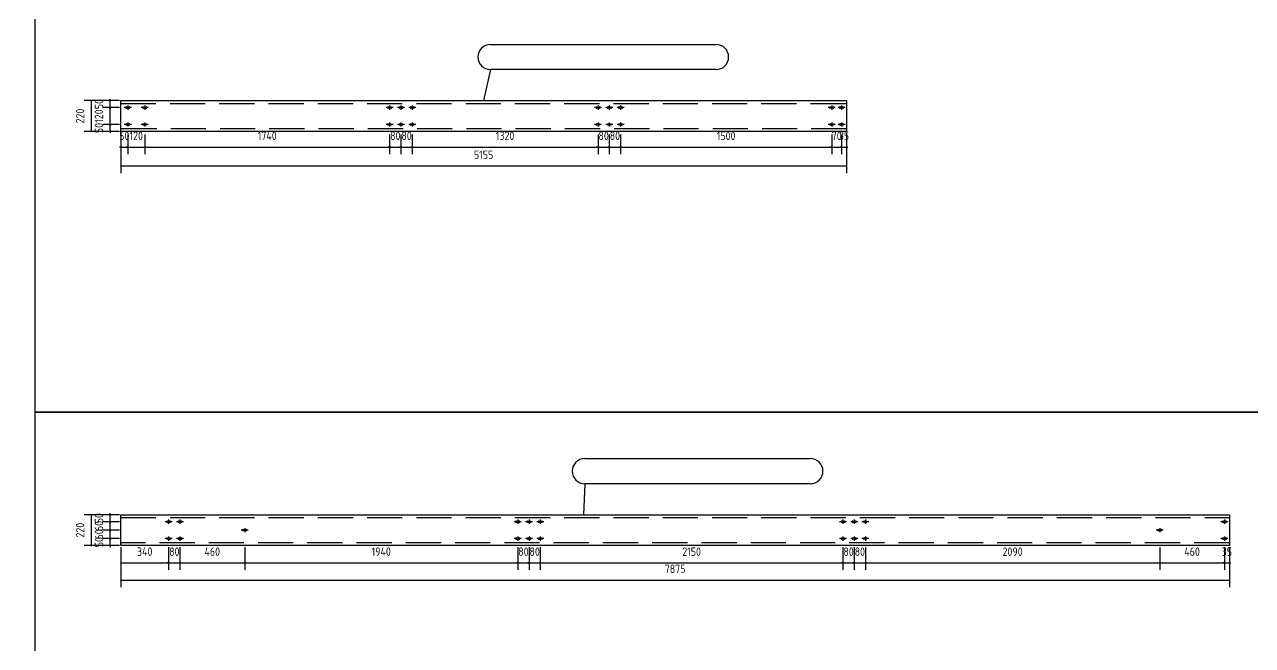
# Model space of a CAD drawing. Extents: x 533809 to 747315, y -17138 to 180511.
# Drawn here: x 640314 to 649036, y 53655 to 58068 of the extents above; entities that cross this region are included whole.
import ezdxf

# ---------------------------------------------------------------- set-up
doc = ezdxf.new("R2010")
doc.units = 0
doc.header["$LTSCALE"] = 1000
doc.header["$MEASUREMENT"] = 0
doc.linetypes.add('DASH', pattern=[0.35, 0.25, -0.1])
doc.layers.add('AXIS', color=3, linetype='Continuous')
doc.styles.get("Standard").update_dxf_attribs({"font": 'gbenor.shx', "bigfont": 'gbcbig.shx'})
doc.dimstyles.get("Standard").update_dxf_attribs({"dimscale": 100, "dimtxt": 3.5, "dimasz": 1, "dimexe": 2.5, "dimexo": 3, "dimgap": 1.5, "dimtad": 1, "dimdec": 0, "dimzin": 0, "dimdsep": 46, "dimtxsty": 'Standard', "dimblk": 'ARCHTICK', "dimcen": 0.09, "dimadec": 0, "dimazin": 0, "dimtfac": 1, "dimtdec": 0, "dimtix": 1, "dimtmove": 2, "dimatfit": 3, "dimfxl": 1, "dimtolj": 1, "dimtzin": 0, "dimarcsym": 0})

# ---------------------------------------------------------------- blocks, each defined once
blk = doc.blocks.new('_ArchTick')
at = {"color": 0, "linetype": 'ByBlock', "const_width": 0.4}
blk.add_lwpolyline([(-0.5, -0.5), (0.5, 0.5)], dxfattribs=at)
blk = doc.blocks.new('*D1923')
at = {"layer": 'AXIS', "color": 3, "lineweight": -2}
for p, q in [((640987.3, 57357.8), (640872.4, 57357.8)), ((640987.3, 57307.8), (640872.4, 57307.8)), ((640922.4, 57357.8), (640922.4, 57367.8)), ((640922.4, 57307.8), (640922.4, 57357.8)), ((640922.4, 57307.8), (640922.4, 57297.8))]:
    blk.add_line(p, q, dxfattribs=at)
at = {"layer": 'Defpoints', "color": 0}
for p in [(640922.4, 57357.8), (640997.3, 57357.8), (640997.3, 57307.8)]:
    blk.add_point(p, dxfattribs=at)
at = {"layer": 'AXIS', "color": 3, "lineweight": -2, "xscale": 10, "yscale": 10, "zscale": 10}
for p, rotation in [((640922.4, 57357.8), 270), ((640922.4, 57307.8), 90)]:
    blk.add_blockref('_ArchTick', p, dxfattribs=dict(at, rotation=rotation))
at = {"layer": 'AXIS', "color": 0, "insert": (640842.4, 57332.8), "char_height": 60, "attachment_point": 5, "rotation": 90}
blk.add_mtext('\\A1;50', dxfattribs=at)
blk = doc.blocks.new('*D1909')
at = {"layer": 'AXIS', "color": 3, "lineweight": -2}
for p, q in [((640922.4, 57477.8), (640922.4, 57487.8)), ((640987.3, 57477.8), (640872.4, 57477.8)), ((640922.4, 57357.8), (640922.4, 57477.8)), ((640987.3, 57357.8), (640872.4, 57357.8)), ((640922.4, 57357.8), (640922.4, 57347.8))]:
    blk.add_line(p, q, dxfattribs=at)
at = {"layer": 'Defpoints', "color": 0}
for p in [(640922.4, 57477.8), (640997.3, 57477.8), (640997.3, 57357.8)]:
    blk.add_point(p, dxfattribs=at)
at = {"layer": 'AXIS', "color": 3, "lineweight": -2, "xscale": 10, "yscale": 10, "zscale": 10}
for p, rotation in [((640922.4, 57477.8), 270), ((640922.4, 57357.8), 90)]:
    blk.add_blockref('_ArchTick', p, dxfattribs=dict(at, rotation=rotation))
at = {"layer": 'AXIS', "color": 0, "insert": (640842.4, 57417.8), "char_height": 60, "attachment_point": 5, "rotation": 90}
blk.add_mtext('\\A1;120', dxfattribs=at)
blk = doc.blocks.new('*D1924')
at = {"layer": 'AXIS', "color": 3, "lineweight": -2}
for p, q in [((640987.3, 57527.8), (640872.4, 57527.8)), ((640922.4, 57527.8), (640922.4, 57537.8)), ((640922.4, 57477.8), (640922.4, 57527.8)), ((640987.3, 57477.8), (640872.4, 57477.8)), ((640922.4, 57477.8), (640922.4, 57467.8))]:
    blk.add_line(p, q, dxfattribs=at)
at = {"layer": 'Defpoints', "color": 0}
for p in [(640922.4, 57527.8), (640997.3, 57527.8), (640997.3, 57477.8)]:
    blk.add_point(p, dxfattribs=at)
at = {"layer": 'AXIS', "color": 3, "lineweight": -2, "xscale": 10, "yscale": 10, "zscale": 10}
for p, rotation in [((640922.4, 57527.8), 270), ((640922.4, 57477.8), 90)]:
    blk.add_blockref('_ArchTick', p, dxfattribs=dict(at, rotation=rotation))
at = {"layer": 'AXIS', "color": 0, "insert": (640842.4, 57502.8), "char_height": 60, "attachment_point": 5, "rotation": 90}
blk.add_mtext('\\A1;50', dxfattribs=at)
blk = doc.blocks.new('*D1910')
at = {"layer": 'AXIS', "color": 3, "lineweight": -2}
for p, q in [((640997.3, 57287.8), (640997.3, 57147.7)), ((641047.3, 57287.8), (641047.3, 57147.7)), ((640997.3, 57197.7), (640987.3, 57197.7)), ((640997.3, 57197.7), (641047.3, 57197.7)), ((641047.3, 57197.7), (641057.3, 57197.7))]:
    blk.add_line(p, q, dxfattribs=at)
at = {"layer": 'Defpoints', "color": 0}
for p in [(640997.3, 57297.8), (641047.3, 57297.8), (641047.3, 57197.7)]:
    blk.add_point(p, dxfattribs=at)
at = {"layer": 'AXIS', "color": 3, "lineweight": -2, "xscale": 10, "yscale": 10, "zscale": 10}
blk.add_blockref('_ArchTick', (640997.3, 57197.7), dxfattribs=at)
at = {"layer": 'AXIS', "color": 3, "lineweight": -2, "xscale": 10, "yscale": 10, "zscale": 10, "rotation": 180}
blk.add_blockref('_ArchTick', (641047.3, 57197.7), dxfattribs=at)
at = {"layer": 'AXIS', "color": 0, "insert": (641022.3, 57277.7), "char_height": 60, "attachment_point": 5}
blk.add_mtext('\\A1;50', dxfattribs=at)
blk = doc.blocks.new('*D1911')
at = {"layer": 'AXIS', "color": 3, "lineweight": -2}
for p, q in [((641047.3, 57287.8), (641047.3, 57147.7)), ((641167.3, 57287.8), (641167.3, 57147.7)), ((641047.3, 57197.7), (641037.3, 57197.7)), ((641047.3, 57197.7), (641167.3, 57197.7)), ((641167.3, 57197.7), (641177.3, 57197.7))]:
    blk.add_line(p, q, dxfattribs=at)
at = {"layer": 'Defpoints', "color": 0}
for p in [(641047.3, 57297.8), (641167.3, 57297.8), (641167.3, 57197.7)]:
    blk.add_point(p, dxfattribs=at)
at = {"layer": 'AXIS', "color": 3, "lineweight": -2, "xscale": 10, "yscale": 10, "zscale": 10}
blk.add_blockref('_ArchTick', (641047.3, 57197.7), dxfattribs=at)
at = {"layer": 'AXIS', "color": 3, "lineweight": -2, "xscale": 10, "yscale": 10, "zscale": 10, "rotation": 180}
blk.add_blockref('_ArchTick', (641167.3, 57197.7), dxfattribs=at)
at = {"layer": 'AXIS', "color": 0, "insert": (641107.3, 57277.7), "char_height": 60, "attachment_point": 5}
blk.add_mtext('\\A1;120', dxfattribs=at)
blk = doc.blocks.new('*D1913')
at = {"layer": 'AXIS', "color": 3, "lineweight": -2}
for p, q in [((641167.3, 57287.8), (641167.3, 57147.7)), ((642907.3, 57287.8), (642907.3, 57147.7)), ((641167.3, 57197.7), (642907.3, 57197.7))]:
    blk.add_line(p, q, dxfattribs=at)
at = {"layer": 'Defpoints', "color": 0}
for p in [(641167.3, 57297.8), (642907.3, 57297.8), (642907.3, 57197.7)]:
    blk.add_point(p, dxfattribs=at)
at = {"layer": 'AXIS', "color": 3, "lineweight": -2, "xscale": 10, "yscale": 10, "zscale": 10, "rotation": 180}
blk.add_blockref('_ArchTick', (641167.3, 57197.7), dxfattribs=at)
at = {"layer": 'AXIS', "color": 3, "lineweight": -2, "xscale": 10, "yscale": 10, "zscale": 10}
blk.add_blockref('_ArchTick', (642907.3, 57197.7), dxfattribs=at)
at = {"layer": 'AXIS', "color": 0, "insert": (642037.3, 57277.7), "char_height": 60, "attachment_point": 5}
blk.add_mtext('\\A1;1740', dxfattribs=at)
blk = doc.blocks.new('*D1914')
at = {"layer": 'AXIS', "color": 3, "lineweight": -2}
for p, q in [((642907.3, 57287.8), (642907.3, 57147.7)), ((642987.3, 57287.8), (642987.3, 57147.7)), ((642907.3, 57197.7), (642897.3, 57197.7)), ((642907.3, 57197.7), (642987.3, 57197.7)), ((642987.3, 57197.7), (642997.3, 57197.7))]:
    blk.add_line(p, q, dxfattribs=at)
at = {"layer": 'Defpoints', "color": 0}
for p in [(642907.3, 57297.8), (642987.3, 57297.8), (642987.3, 57197.7)]:
    blk.add_point(p, dxfattribs=at)
at = {"layer": 'AXIS', "color": 3, "lineweight": -2, "xscale": 10, "yscale": 10, "zscale": 10}
blk.add_blockref('_ArchTick', (642907.3, 57197.7), dxfattribs=at)
at = {"layer": 'AXIS', "color": 3, "lineweight": -2, "xscale": 10, "yscale": 10, "zscale": 10, "rotation": 180}
blk.add_blockref('_ArchTick', (642987.3, 57197.7), dxfattribs=at)
at = {"layer": 'AXIS', "color": 0, "insert": (642947.3, 57277.7), "char_height": 60, "attachment_point": 5}
blk.add_mtext('\\A1;80', dxfattribs=at)
blk = doc.blocks.new('*D1915')
at = {"layer": 'AXIS', "color": 3, "lineweight": -2}
for p, q in [((642987.3, 57287.8), (642987.3, 57147.7)), ((643067.3, 57287.8), (643067.3, 57147.7)), ((642987.3, 57197.7), (642977.3, 57197.7)), ((642987.3, 57197.7), (643067.3, 57197.7)), ((643067.3, 57197.7), (643077.3, 57197.7))]:
    blk.add_line(p, q, dxfattribs=at)
at = {"layer": 'Defpoints', "color": 0}
for p in [(642987.3, 57297.8), (643067.3, 57297.8), (643067.3, 57197.7)]:
    blk.add_point(p, dxfattribs=at)
at = {"layer": 'AXIS', "color": 3, "lineweight": -2, "xscale": 10, "yscale": 10, "zscale": 10}
blk.add_blockref('_ArchTick', (642987.3, 57197.7), dxfattribs=at)
at = {"layer": 'AXIS', "color": 3, "lineweight": -2, "xscale": 10, "yscale": 10, "zscale": 10, "rotation": 180}
blk.add_blockref('_ArchTick', (643067.3, 57197.7), dxfattribs=at)
at = {"layer": 'AXIS', "color": 0, "insert": (643027.3, 57277.7), "char_height": 60, "attachment_point": 5}
blk.add_mtext('\\A1;80', dxfattribs=at)
blk = doc.blocks.new('*D1916')
at = {"layer": 'AXIS', "color": 3, "lineweight": -2}
for p, q in [((643067.3, 57277.8), (643067.3, 57147.7)), ((644387.3, 57277.8), (644387.3, 57147.7)), ((643067.3, 57197.7), (644387.3, 57197.7))]:
    blk.add_line(p, q, dxfattribs=at)
at = {"layer": 'Defpoints', "color": 0}
for p in [(643067.3, 57287.8), (644387.3, 57287.8), (644387.3, 57197.7)]:
    blk.add_point(p, dxfattribs=at)
at = {"layer": 'AXIS', "color": 3, "lineweight": -2, "xscale": 10, "yscale": 10, "zscale": 10, "rotation": 180}
blk.add_blockref('_ArchTick', (643067.3, 57197.7), dxfattribs=at)
at = {"layer": 'AXIS', "color": 3, "lineweight": -2, "xscale": 10, "yscale": 10, "zscale": 10}
blk.add_blockref('_ArchTick', (644387.3, 57197.7), dxfattribs=at)
at = {"layer": 'AXIS', "color": 0, "insert": (643727.3, 57277.7), "char_height": 60, "attachment_point": 5}
blk.add_mtext('\\A1;1320', dxfattribs=at)
blk = doc.blocks.new('*D1917')
at = {"layer": 'AXIS', "color": 3, "lineweight": -2}
for p, q in [((644387.3, 57287.8), (644387.3, 57147.7)), ((644467.3, 57287.8), (644467.3, 57147.7)), ((644387.3, 57197.7), (644377.3, 57197.7)), ((644387.3, 57197.7), (644467.3, 57197.7)), ((644467.3, 57197.7), (644477.3, 57197.7))]:
    blk.add_line(p, q, dxfattribs=at)
at = {"layer": 'Defpoints', "color": 0}
for p in [(644387.3, 57297.8), (644467.3, 57297.8), (644467.3, 57197.7)]:
    blk.add_point(p, dxfattribs=at)
at = {"layer": 'AXIS', "color": 3, "lineweight": -2, "xscale": 10, "yscale": 10, "zscale": 10}
blk.add_blockref('_ArchTick', (644387.3, 57197.7), dxfattribs=at)
at = {"layer": 'AXIS', "color": 3, "lineweight": -2, "xscale": 10, "yscale": 10, "zscale": 10, "rotation": 180}
blk.add_blockref('_ArchTick', (644467.3, 57197.7), dxfattribs=at)
at = {"layer": 'AXIS', "color": 0, "insert": (644427.3, 57277.7), "char_height": 60, "attachment_point": 5}
blk.add_mtext('\\A1;80', dxfattribs=at)
blk = doc.blocks.new('*D1918')
at = {"layer": 'AXIS', "color": 3, "lineweight": -2}
for p, q in [((644467.3, 57287.8), (644467.3, 57147.7)), ((644547.3, 57287.8), (644547.3, 57147.7)), ((644467.3, 57197.7), (644457.3, 57197.7)), ((644467.3, 57197.7), (644547.3, 57197.7)), ((644547.3, 57197.7), (644557.3, 57197.7))]:
    blk.add_line(p, q, dxfattribs=at)
at = {"layer": 'Defpoints', "color": 0}
for p in [(644467.3, 57297.8), (644547.3, 57297.8), (644547.3, 57197.7)]:
    blk.add_point(p, dxfattribs=at)
at = {"layer": 'AXIS', "color": 3, "lineweight": -2, "xscale": 10, "yscale": 10, "zscale": 10}
blk.add_blockref('_ArchTick', (644467.3, 57197.7), dxfattribs=at)
at = {"layer": 'AXIS', "color": 3, "lineweight": -2, "xscale": 10, "yscale": 10, "zscale": 10, "rotation": 180}
blk.add_blockref('_ArchTick', (644547.3, 57197.7), dxfattribs=at)
at = {"layer": 'AXIS', "color": 0, "insert": (644507.3, 57277.7), "char_height": 60, "attachment_point": 5}
blk.add_mtext('\\A1;80', dxfattribs=at)
blk = doc.blocks.new('*D1919')
at = {"layer": 'AXIS', "color": 3, "lineweight": -2}
for p, q in [((644547.3, 57287.8), (644547.3, 57147.7)), ((646047.3, 57287.8), (646047.3, 57147.7)), ((644547.3, 57197.7), (646047.3, 57197.7))]:
    blk.add_line(p, q, dxfattribs=at)
at = {"layer": 'Defpoints', "color": 0}
for p in [(644547.3, 57297.8), (646047.3, 57297.8), (646047.3, 57197.7)]:
    blk.add_point(p, dxfattribs=at)
at = {"layer": 'AXIS', "color": 3, "lineweight": -2, "xscale": 10, "yscale": 10, "zscale": 10, "rotation": 180}
blk.add_blockref('_ArchTick', (644547.3, 57197.7), dxfattribs=at)
at = {"layer": 'AXIS', "color": 3, "lineweight": -2, "xscale": 10, "yscale": 10, "zscale": 10}
blk.add_blockref('_ArchTick', (646047.3, 57197.7), dxfattribs=at)
at = {"layer": 'AXIS', "color": 0, "insert": (645297.3, 57277.7), "char_height": 60, "attachment_point": 5}
blk.add_mtext('\\A1;1500', dxfattribs=at)
blk = doc.blocks.new('*D1921')
at = {"layer": 'AXIS', "color": 3, "lineweight": -2}
for p, q in [((646047.3, 57287.8), (646047.3, 57147.7)), ((646117.3, 57287.8), (646117.3, 57147.7)), ((646047.3, 57197.7), (646037.3, 57197.7)), ((646047.3, 57197.7), (646117.3, 57197.7)), ((646117.3, 57197.7), (646127.3, 57197.7))]:
    blk.add_line(p, q, dxfattribs=at)
at = {"layer": 'Defpoints', "color": 0}
for p in [(646047.3, 57297.8), (646117.3, 57297.8), (646117.3, 57197.7)]:
    blk.add_point(p, dxfattribs=at)
at = {"layer": 'AXIS', "color": 3, "lineweight": -2, "xscale": 10, "yscale": 10, "zscale": 10}
blk.add_blockref('_ArchTick', (646047.3, 57197.7), dxfattribs=at)
at = {"layer": 'AXIS', "color": 3, "lineweight": -2, "xscale": 10, "yscale": 10, "zscale": 10, "rotation": 180}
blk.add_blockref('_ArchTick', (646117.3, 57197.7), dxfattribs=at)
at = {"layer": 'AXIS', "color": 0, "insert": (646082.3, 57277.7), "char_height": 60, "attachment_point": 5}
blk.add_mtext('\\A1;70', dxfattribs=at)
blk = doc.blocks.new('*D1922')
at = {"layer": 'AXIS', "color": 3, "lineweight": -2}
for p, q in [((646117.3, 57287.8), (646117.3, 57147.7)), ((646152.3, 57287.8), (646152.3, 57147.7)), ((646117.3, 57197.7), (646107.3, 57197.7)), ((646117.3, 57197.7), (646152.3, 57197.7)), ((646152.3, 57197.7), (646162.3, 57197.7))]:
    blk.add_line(p, q, dxfattribs=at)
at = {"layer": 'Defpoints', "color": 0}
for p in [(646117.3, 57297.8), (646152.3, 57297.8), (646152.3, 57197.7)]:
    blk.add_point(p, dxfattribs=at)
at = {"layer": 'AXIS', "color": 3, "lineweight": -2, "xscale": 10, "yscale": 10, "zscale": 10}
blk.add_blockref('_ArchTick', (646117.3, 57197.7), dxfattribs=at)
at = {"layer": 'AXIS', "color": 3, "lineweight": -2, "xscale": 10, "yscale": 10, "zscale": 10, "rotation": 180}
blk.add_blockref('_ArchTick', (646152.3, 57197.7), dxfattribs=at)
at = {"layer": 'AXIS', "color": 0, "insert": (646134.8, 57277.7), "char_height": 60, "attachment_point": 5}
blk.add_mtext('\\A1;35', dxfattribs=at)
blk = doc.blocks.new('*D1925')
at = {"layer": 'AXIS', "color": 3, "lineweight": -2}
for p, q in [((640987.3, 57527.8), (640738.1, 57527.8)), ((640788.1, 57307.8), (640788.1, 57527.8)), ((640987.3, 57307.8), (640738.1, 57307.8))]:
    blk.add_line(p, q, dxfattribs=at)
at = {"layer": 'Defpoints', "color": 0}
for p in [(640788.1, 57527.8), (640997.3, 57527.8), (640997.3, 57307.8)]:
    blk.add_point(p, dxfattribs=at)
at = {"layer": 'AXIS', "color": 3, "lineweight": -2, "xscale": 10, "yscale": 10, "zscale": 10}
for p, rotation in [((640788.1, 57527.8), 90), ((640788.1, 57307.8), 270)]:
    blk.add_blockref('_ArchTick', p, dxfattribs=dict(at, rotation=rotation))
at = {"layer": 'AXIS', "color": 0, "insert": (640708.1, 57417.8), "char_height": 60, "attachment_point": 5, "rotation": 90}
blk.add_mtext('\\A1;220', dxfattribs=at)
blk = doc.blocks.new('*D1926')
at = {"layer": 'AXIS', "color": 3, "lineweight": -2}
for p, q in [((640997.3, 57297.8), (640997.3, 57012.9)), ((646152.3, 57297.8), (646152.3, 57012.9)), ((640997.3, 57062.9), (646152.3, 57062.9))]:
    blk.add_line(p, q, dxfattribs=at)
at = {"layer": 'Defpoints', "color": 0}
for p in [(640997.3, 57307.8), (646152.3, 57307.8), (646152.3, 57062.9)]:
    blk.add_point(p, dxfattribs=at)
at = {"layer": 'AXIS', "color": 3, "lineweight": -2, "xscale": 10, "yscale": 10, "zscale": 10, "rotation": 180}
blk.add_blockref('_ArchTick', (640997.3, 57062.9), dxfattribs=at)
at = {"layer": 'AXIS', "color": 3, "lineweight": -2, "xscale": 10, "yscale": 10, "zscale": 10}
blk.add_blockref('_ArchTick', (646152.3, 57062.9), dxfattribs=at)
at = {"layer": 'AXIS', "color": 0, "insert": (643574.8, 57142.9), "char_height": 60, "attachment_point": 5}
blk.add_mtext('\\A1;5155', dxfattribs=at)
blk = doc.blocks.new('*D1936')
at = {"layer": 'AXIS', "color": 3, "lineweight": -2}
for p, q in [((640987.3, 54414.6), (640872.4, 54414.6)), ((640987.3, 54364.6), (640872.4, 54364.6)), ((640922.4, 54414.6), (640922.4, 54424.6)), ((640922.4, 54364.6), (640922.4, 54414.6)), ((640922.4, 54364.6), (640922.4, 54354.6))]:
    blk.add_line(p, q, dxfattribs=at)
at = {"layer": 'Defpoints', "color": 0}
for p in [(640922.4, 54414.6), (640997.3, 54414.6), (640997.3, 54364.6)]:
    blk.add_point(p, dxfattribs=at)
at = {"layer": 'AXIS', "color": 3, "lineweight": -2, "xscale": 10, "yscale": 10, "zscale": 10}
for p, rotation in [((640922.4, 54414.6), 270), ((640922.4, 54364.6), 90)]:
    blk.add_blockref('_ArchTick', p, dxfattribs=dict(at, rotation=rotation))
at = {"layer": 'AXIS', "color": 0, "insert": (640842.4, 54389.6), "char_height": 60, "attachment_point": 5, "rotation": 90}
blk.add_mtext('\\A1;50', dxfattribs=at)
blk = doc.blocks.new('*D1931')
at = {"layer": 'AXIS', "color": 3, "lineweight": -2}
for p, q in [((640987.3, 54534.6), (640872.4, 54534.6)), ((640922.4, 54534.6), (640922.4, 54544.6)), ((640922.4, 54474.6), (640922.4, 54534.6)), ((640987.3, 54474.6), (640872.4, 54474.6)), ((640922.4, 54474.6), (640922.4, 54464.6))]:
    blk.add_line(p, q, dxfattribs=at)
at = {"layer": 'Defpoints', "color": 0}
for p in [(640922.4, 54534.6), (640997.3, 54534.6), (640997.3, 54474.6)]:
    blk.add_point(p, dxfattribs=at)
at = {"layer": 'AXIS', "color": 3, "lineweight": -2, "xscale": 10, "yscale": 10, "zscale": 10}
for p, rotation in [((640922.4, 54534.6), 270), ((640922.4, 54474.6), 90)]:
    blk.add_blockref('_ArchTick', p, dxfattribs=dict(at, rotation=rotation))
at = {"layer": 'AXIS', "color": 0, "insert": (640842.4, 54504.6), "char_height": 60, "attachment_point": 5, "rotation": 90}
blk.add_mtext('\\A1;60', dxfattribs=at)
blk = doc.blocks.new('*D1937')
at = {"layer": 'AXIS', "color": 3, "lineweight": -2}
for p, q in [((640987.3, 54584.6), (640872.4, 54584.6)), ((640987.3, 54534.6), (640872.4, 54534.6)), ((640922.4, 54584.6), (640922.4, 54594.6)), ((640922.4, 54534.6), (640922.4, 54584.6)), ((640922.4, 54534.6), (640922.4, 54524.6))]:
    blk.add_line(p, q, dxfattribs=at)
at = {"layer": 'Defpoints', "color": 0}
for p in [(640922.4, 54584.6), (640997.3, 54584.6), (640997.3, 54534.6)]:
    blk.add_point(p, dxfattribs=at)
at = {"layer": 'AXIS', "color": 3, "lineweight": -2, "xscale": 10, "yscale": 10, "zscale": 10}
for p, rotation in [((640922.4, 54584.6), 270), ((640922.4, 54534.6), 90)]:
    blk.add_blockref('_ArchTick', p, dxfattribs=dict(at, rotation=rotation))
at = {"layer": 'AXIS', "color": 0, "insert": (640842.4, 54559.6), "char_height": 60, "attachment_point": 5, "rotation": 90}
blk.add_mtext('\\A1;50', dxfattribs=at)
blk = doc.blocks.new('*D1938')
at = {"layer": 'AXIS', "color": 3, "lineweight": -2}
for p, q in [((640987.3, 54584.6), (640738.1, 54584.6)), ((640788.1, 54364.6), (640788.1, 54584.6)), ((640987.3, 54364.6), (640738.1, 54364.6))]:
    blk.add_line(p, q, dxfattribs=at)
at = {"layer": 'Defpoints', "color": 0}
for p in [(640788.1, 54584.6), (640997.3, 54584.6), (640997.3, 54364.6)]:
    blk.add_point(p, dxfattribs=at)
at = {"layer": 'AXIS', "color": 3, "lineweight": -2, "xscale": 10, "yscale": 10, "zscale": 10}
for p, rotation in [((640788.1, 54584.6), 90), ((640788.1, 54364.6), 270)]:
    blk.add_blockref('_ArchTick', p, dxfattribs=dict(at, rotation=rotation))
at = {"layer": 'AXIS', "color": 0, "insert": (640708.1, 54474.6), "char_height": 60, "attachment_point": 5, "rotation": 90}
blk.add_mtext('\\A1;220', dxfattribs=at)
blk = doc.blocks.new('*D1939')
at = {"layer": 'AXIS', "color": 3, "lineweight": -2}
for p, q in [((640997.3, 54354.6), (640997.3, 54069.7)), ((648872.3, 54354.6), (648872.3, 54069.7)), ((640997.3, 54119.7), (648872.3, 54119.7))]:
    blk.add_line(p, q, dxfattribs=at)
at = {"layer": 'Defpoints', "color": 0}
for p in [(640997.3, 54364.6), (648872.3, 54364.6), (648872.3, 54119.7)]:
    blk.add_point(p, dxfattribs=at)
at = {"layer": 'AXIS', "color": 3, "lineweight": -2, "xscale": 10, "yscale": 10, "zscale": 10, "rotation": 180}
blk.add_blockref('_ArchTick', (640997.3, 54119.7), dxfattribs=at)
at = {"layer": 'AXIS', "color": 3, "lineweight": -2, "xscale": 10, "yscale": 10, "zscale": 10}
blk.add_blockref('_ArchTick', (648872.3, 54119.7), dxfattribs=at)
at = {"layer": 'AXIS', "color": 0, "insert": (644934.8, 54199.7), "char_height": 60, "attachment_point": 5}
blk.add_mtext('\\A1;7875', dxfattribs=at)
blk = doc.blocks.new('*D1934')
at = {"layer": 'AXIS', "color": 3, "lineweight": -2}
for p, q in [((640997.3, 54354.6), (640997.3, 54191.8)), ((641337.3, 54354.6), (641337.3, 54191.8)), ((640997.3, 54241.8), (641337.3, 54241.8))]:
    blk.add_line(p, q, dxfattribs=at)
at = {"layer": 'Defpoints', "color": 0}
for p in [(640997.3, 54364.6), (641337.3, 54364.6), (641337.3, 54241.8)]:
    blk.add_point(p, dxfattribs=at)
at = {"layer": 'AXIS', "color": 3, "lineweight": -2, "xscale": 10, "yscale": 10, "zscale": 10, "rotation": 180}
blk.add_blockref('_ArchTick', (640997.3, 54241.8), dxfattribs=at)
at = {"layer": 'AXIS', "color": 3, "lineweight": -2, "xscale": 10, "yscale": 10, "zscale": 10}
blk.add_blockref('_ArchTick', (641337.3, 54241.8), dxfattribs=at)
at = {"layer": 'AXIS', "color": 0, "insert": (641167.3, 54321.8), "char_height": 60, "attachment_point": 5}
blk.add_mtext('\\A1;340', dxfattribs=at)
blk = doc.blocks.new('*D1935')
at = {"layer": 'AXIS', "color": 3, "lineweight": -2}
for p, q in [((641337.3, 54354.6), (641337.3, 54191.8)), ((641417.3, 54354.6), (641417.3, 54191.8)), ((641337.3, 54241.8), (641327.3, 54241.8)), ((641337.3, 54241.8), (641417.3, 54241.8)), ((641417.3, 54241.8), (641427.3, 54241.8))]:
    blk.add_line(p, q, dxfattribs=at)
at = {"layer": 'Defpoints', "color": 0}
for p in [(641337.3, 54364.6), (641417.3, 54364.6), (641417.3, 54241.8)]:
    blk.add_point(p, dxfattribs=at)
at = {"layer": 'AXIS', "color": 3, "lineweight": -2, "xscale": 10, "yscale": 10, "zscale": 10}
blk.add_blockref('_ArchTick', (641337.3, 54241.8), dxfattribs=at)
at = {"layer": 'AXIS', "color": 3, "lineweight": -2, "xscale": 10, "yscale": 10, "zscale": 10, "rotation": 180}
blk.add_blockref('_ArchTick', (641417.3, 54241.8), dxfattribs=at)
at = {"layer": 'AXIS', "color": 0, "insert": (641377.3, 54321.8), "char_height": 60, "attachment_point": 5}
blk.add_mtext('\\A1;80', dxfattribs=at)
blk = doc.blocks.new('*D1932')
at = {"layer": 'AXIS', "color": 3, "lineweight": -2}
for p, q in [((641877.3, 54354.6), (641877.3, 54191.8)), ((643817.3, 54354.6), (643817.3, 54191.8)), ((641877.3, 54241.8), (643817.3, 54241.8))]:
    blk.add_line(p, q, dxfattribs=at)
at = {"layer": 'Defpoints', "color": 0}
for p in [(641877.3, 54364.6), (643817.3, 54364.6), (643817.3, 54241.8)]:
    blk.add_point(p, dxfattribs=at)
at = {"layer": 'AXIS', "color": 3, "lineweight": -2, "xscale": 10, "yscale": 10, "zscale": 10, "rotation": 180}
blk.add_blockref('_ArchTick', (641877.3, 54241.8), dxfattribs=at)
at = {"layer": 'AXIS', "color": 3, "lineweight": -2, "xscale": 10, "yscale": 10, "zscale": 10}
blk.add_blockref('_ArchTick', (643817.3, 54241.8), dxfattribs=at)
at = {"layer": 'AXIS', "color": 0, "insert": (642847.3, 54321.8), "char_height": 60, "attachment_point": 5}
blk.add_mtext('\\A1;1940', dxfattribs=at)
blk = doc.blocks.new('*D1940')
at = {"layer": 'AXIS', "color": 3, "lineweight": -2}
for p, q in [((643817.3, 54354.6), (643817.3, 54191.8)), ((643897.3, 54354.6), (643897.3, 54191.8)), ((643817.3, 54241.8), (643807.3, 54241.8)), ((643817.3, 54241.8), (643897.3, 54241.8)), ((643897.3, 54241.8), (643907.3, 54241.8))]:
    blk.add_line(p, q, dxfattribs=at)
at = {"layer": 'Defpoints', "color": 0}
for p in [(643817.3, 54364.6), (643897.3, 54364.6), (643897.3, 54241.8)]:
    blk.add_point(p, dxfattribs=at)
at = {"layer": 'AXIS', "color": 3, "lineweight": -2, "xscale": 10, "yscale": 10, "zscale": 10}
blk.add_blockref('_ArchTick', (643817.3, 54241.8), dxfattribs=at)
at = {"layer": 'AXIS', "color": 3, "lineweight": -2, "xscale": 10, "yscale": 10, "zscale": 10, "rotation": 180}
blk.add_blockref('_ArchTick', (643897.3, 54241.8), dxfattribs=at)
at = {"layer": 'AXIS', "color": 0, "insert": (643857.3, 54321.8), "char_height": 60, "attachment_point": 5}
blk.add_mtext('\\A1;80', dxfattribs=at)
blk = doc.blocks.new('*D1941')
at = {"layer": 'AXIS', "color": 3, "lineweight": -2}
for p, q in [((643897.3, 54354.6), (643897.3, 54191.8)), ((643977.3, 54354.6), (643977.3, 54191.8)), ((643897.3, 54241.8), (643887.3, 54241.8)), ((643897.3, 54241.8), (643977.3, 54241.8)), ((643977.3, 54241.8), (643987.3, 54241.8))]:
    blk.add_line(p, q, dxfattribs=at)
at = {"layer": 'Defpoints', "color": 0}
for p in [(643897.3, 54364.6), (643977.3, 54364.6), (643977.3, 54241.8)]:
    blk.add_point(p, dxfattribs=at)
at = {"layer": 'AXIS', "color": 3, "lineweight": -2, "xscale": 10, "yscale": 10, "zscale": 10}
blk.add_blockref('_ArchTick', (643897.3, 54241.8), dxfattribs=at)
at = {"layer": 'AXIS', "color": 3, "lineweight": -2, "xscale": 10, "yscale": 10, "zscale": 10, "rotation": 180}
blk.add_blockref('_ArchTick', (643977.3, 54241.8), dxfattribs=at)
at = {"layer": 'AXIS', "color": 0, "insert": (643937.3, 54321.8), "char_height": 60, "attachment_point": 5}
blk.add_mtext('\\A1;80', dxfattribs=at)
blk = doc.blocks.new('*D1942')
at = {"layer": 'AXIS', "color": 3, "lineweight": -2}
for p, q in [((643977.3, 54354.6), (643977.3, 54191.8)), ((646127.3, 54354.6), (646127.3, 54191.8)), ((643977.3, 54241.8), (646127.3, 54241.8))]:
    blk.add_line(p, q, dxfattribs=at)
at = {"layer": 'Defpoints', "color": 0}
for p in [(643977.3, 54364.6), (646127.3, 54364.6), (646127.3, 54241.8)]:
    blk.add_point(p, dxfattribs=at)
at = {"layer": 'AXIS', "color": 3, "lineweight": -2, "xscale": 10, "yscale": 10, "zscale": 10, "rotation": 180}
blk.add_blockref('_ArchTick', (643977.3, 54241.8), dxfattribs=at)
at = {"layer": 'AXIS', "color": 3, "lineweight": -2, "xscale": 10, "yscale": 10, "zscale": 10}
blk.add_blockref('_ArchTick', (646127.3, 54241.8), dxfattribs=at)
at = {"layer": 'AXIS', "color": 0, "insert": (645052.3, 54321.8), "char_height": 60, "attachment_point": 5}
blk.add_mtext('\\A1;2150', dxfattribs=at)
blk = doc.blocks.new('*D1943')
at = {"layer": 'AXIS', "color": 3, "lineweight": -2}
for p, q in [((646127.3, 54354.6), (646127.3, 54191.8)), ((646207.3, 54354.6), (646207.3, 54191.8)), ((646127.3, 54241.8), (646117.3, 54241.8)), ((646127.3, 54241.8), (646207.3, 54241.8)), ((646207.3, 54241.8), (646217.3, 54241.8))]:
    blk.add_line(p, q, dxfattribs=at)
at = {"layer": 'Defpoints', "color": 0}
for p in [(646127.3, 54364.6), (646207.3, 54364.6), (646207.3, 54241.8)]:
    blk.add_point(p, dxfattribs=at)
at = {"layer": 'AXIS', "color": 3, "lineweight": -2, "xscale": 10, "yscale": 10, "zscale": 10}
blk.add_blockref('_ArchTick', (646127.3, 54241.8), dxfattribs=at)
at = {"layer": 'AXIS', "color": 3, "lineweight": -2, "xscale": 10, "yscale": 10, "zscale": 10, "rotation": 180}
blk.add_blockref('_ArchTick', (646207.3, 54241.8), dxfattribs=at)
at = {"layer": 'AXIS', "color": 0, "insert": (646167.3, 54321.8), "char_height": 60, "attachment_point": 5}
blk.add_mtext('\\A1;80', dxfattribs=at)
blk = doc.blocks.new('*D1944')
at = {"layer": 'AXIS', "color": 3, "lineweight": -2}
for p, q in [((646207.3, 54354.6), (646207.3, 54191.8)), ((646287.3, 54354.6), (646287.3, 54191.8)), ((646207.3, 54241.8), (646197.3, 54241.8)), ((646207.3, 54241.8), (646287.3, 54241.8)), ((646287.3, 54241.8), (646297.3, 54241.8))]:
    blk.add_line(p, q, dxfattribs=at)
at = {"layer": 'Defpoints', "color": 0}
for p in [(646207.3, 54364.6), (646287.3, 54364.6), (646287.3, 54241.8)]:
    blk.add_point(p, dxfattribs=at)
at = {"layer": 'AXIS', "color": 3, "lineweight": -2, "xscale": 10, "yscale": 10, "zscale": 10}
blk.add_blockref('_ArchTick', (646207.3, 54241.8), dxfattribs=at)
at = {"layer": 'AXIS', "color": 3, "lineweight": -2, "xscale": 10, "yscale": 10, "zscale": 10, "rotation": 180}
blk.add_blockref('_ArchTick', (646287.3, 54241.8), dxfattribs=at)
at = {"layer": 'AXIS', "color": 0, "insert": (646247.3, 54321.8), "char_height": 60, "attachment_point": 5}
blk.add_mtext('\\A1;80', dxfattribs=at)
blk = doc.blocks.new('*D1945')
at = {"layer": 'AXIS', "color": 3, "lineweight": -2}
for p, q in [((646287.3, 54354.6), (646287.3, 54191.8)), ((648377.3, 54354.6), (648377.3, 54191.8)), ((646287.3, 54241.8), (648377.3, 54241.8))]:
    blk.add_line(p, q, dxfattribs=at)
at = {"layer": 'Defpoints', "color": 0}
for p in [(646287.3, 54364.6), (648377.3, 54364.6), (648377.3, 54241.8)]:
    blk.add_point(p, dxfattribs=at)
at = {"layer": 'AXIS', "color": 3, "lineweight": -2, "xscale": 10, "yscale": 10, "zscale": 10, "rotation": 180}
blk.add_blockref('_ArchTick', (646287.3, 54241.8), dxfattribs=at)
at = {"layer": 'AXIS', "color": 3, "lineweight": -2, "xscale": 10, "yscale": 10, "zscale": 10}
blk.add_blockref('_ArchTick', (648377.3, 54241.8), dxfattribs=at)
at = {"layer": 'AXIS', "color": 0, "insert": (647332.3, 54321.8), "char_height": 60, "attachment_point": 5}
blk.add_mtext('\\A1;2090', dxfattribs=at)
blk = doc.blocks.new('*D1933')
at = {"layer": 'AXIS', "color": 3, "lineweight": -2}
for p, q in [((648837.3, 54354.6), (648837.3, 54191.8)), ((648872.3, 54354.6), (648872.3, 54191.8)), ((648837.3, 54241.8), (648827.3, 54241.8)), ((648837.3, 54241.8), (648872.3, 54241.8)), ((648872.3, 54241.8), (648882.3, 54241.8))]:
    blk.add_line(p, q, dxfattribs=at)
at = {"layer": 'Defpoints', "color": 0}
for p in [(648837.3, 54364.6), (648872.3, 54364.6), (648872.3, 54241.8)]:
    blk.add_point(p, dxfattribs=at)
at = {"layer": 'AXIS', "color": 3, "lineweight": -2, "xscale": 10, "yscale": 10, "zscale": 10}
blk.add_blockref('_ArchTick', (648837.3, 54241.8), dxfattribs=at)
at = {"layer": 'AXIS', "color": 3, "lineweight": -2, "xscale": 10, "yscale": 10, "zscale": 10, "rotation": 180}
blk.add_blockref('_ArchTick', (648872.3, 54241.8), dxfattribs=at)
at = {"layer": 'AXIS', "color": 0, "insert": (648854.8, 54321.8), "char_height": 60, "attachment_point": 5}
blk.add_mtext('\\A1;35', dxfattribs=at)
blk = doc.blocks.new('*D2648')
at = {"layer": 'AXIS', "color": 3, "lineweight": -2}
for p, q in [((648377.3, 54354.6), (648377.3, 54191.8)), ((648837.3, 54354.6), (648837.3, 54191.8)), ((648377.3, 54241.8), (648837.3, 54241.8))]:
    blk.add_line(p, q, dxfattribs=at)
at = {"layer": 'Defpoints', "color": 0}
for p in [(648377.3, 54364.6), (648837.3, 54364.6), (648837.3, 54241.8)]:
    blk.add_point(p, dxfattribs=at)
at = {"layer": 'AXIS', "color": 3, "lineweight": -2, "xscale": 10, "yscale": 10, "zscale": 10, "rotation": 180}
blk.add_blockref('_ArchTick', (648377.3, 54241.8), dxfattribs=at)
at = {"layer": 'AXIS', "color": 3, "lineweight": -2, "xscale": 10, "yscale": 10, "zscale": 10}
blk.add_blockref('_ArchTick', (648837.3, 54241.8), dxfattribs=at)
at = {"layer": 'AXIS', "color": 0, "insert": (648607.3, 54321.8), "char_height": 60, "attachment_point": 5}
blk.add_mtext('\\A1;460', dxfattribs=at)
blk = doc.blocks.new('*D2649')
at = {"layer": 'AXIS', "color": 3, "lineweight": -2}
for p, q in [((641417.3, 54354.6), (641417.3, 54191.8)), ((641877.3, 54354.6), (641877.3, 54191.8)), ((641417.3, 54241.8), (641877.3, 54241.8))]:
    blk.add_line(p, q, dxfattribs=at)
at = {"layer": 'Defpoints', "color": 0}
for p in [(641417.3, 54364.6), (641877.3, 54364.6), (641877.3, 54241.8)]:
    blk.add_point(p, dxfattribs=at)
at = {"layer": 'AXIS', "color": 3, "lineweight": -2, "xscale": 10, "yscale": 10, "zscale": 10, "rotation": 180}
blk.add_blockref('_ArchTick', (641417.3, 54241.8), dxfattribs=at)
at = {"layer": 'AXIS', "color": 3, "lineweight": -2, "xscale": 10, "yscale": 10, "zscale": 10}
blk.add_blockref('_ArchTick', (641877.3, 54241.8), dxfattribs=at)
at = {"layer": 'AXIS', "color": 0, "insert": (641647.3, 54321.8), "char_height": 60, "attachment_point": 5}
blk.add_mtext('\\A1;460', dxfattribs=at)
blk = doc.blocks.new('*D2650')
at = {"layer": 'AXIS', "color": 3, "lineweight": -2}
for p, q in [((640987.3, 54474.6), (640872.4, 54474.6)), ((640922.4, 54474.6), (640922.4, 54484.6)), ((640922.4, 54414.6), (640922.4, 54474.6)), ((640987.3, 54414.6), (640872.4, 54414.6)), ((640922.4, 54414.6), (640922.4, 54404.6))]:
    blk.add_line(p, q, dxfattribs=at)
at = {"layer": 'Defpoints', "color": 0}
for p in [(640922.4, 54474.6), (640997.3, 54474.6), (640997.3, 54414.6)]:
    blk.add_point(p, dxfattribs=at)
at = {"layer": 'AXIS', "color": 3, "lineweight": -2, "xscale": 10, "yscale": 10, "zscale": 10}
for p, rotation in [((640922.4, 54474.6), 270), ((640922.4, 54414.6), 90)]:
    blk.add_blockref('_ArchTick', p, dxfattribs=dict(at, rotation=rotation))
at = {"layer": 'AXIS', "color": 0, "insert": (640842.4, 54444.6), "char_height": 60, "attachment_point": 5, "rotation": 90}
blk.add_mtext('\\A1;60', dxfattribs=at)

msp = doc.modelspace()

# ---------------------------------------------------------------- linework, layer by layer
for p, q in [((643623.8, 57748.1), (643574.7, 57527.8)), ((640997.3, 57527.8), (646152.3, 57527.8)), ((640997.3, 57307.8), (640997.3, 57527.8)), ((641037.3, 57482.8), (641057.3, 57482.8)), ((641047.3, 57492.8), (641047.3, 57462.8)), ((641157.3, 57482.8), (641177.3, 57482.8)), ((641167.3, 57492.8), (641167.3, 57462.8)), ((642897.3, 57482.8), (642917.3, 57482.8)), ((642907.3, 57492.8), (642907.3, 57462.8)), ((642977.3, 57482.8), (642997.3, 57482.8)), ((642987.3, 57492.8), (642987.3, 57462.8)), ((643057.3, 57482.8), (643077.3, 57482.8)), ((643067.3, 57492.8), (643067.3, 57462.8)), ((644377.3, 57482.8), (644397.3, 57482.8)), ((644387.3, 57492.8), (644387.3, 57462.8)), ((644457.3, 57482.8), (644477.3, 57482.8)), ((644467.3, 57492.8), (644467.3, 57462.8)), ((644537.3, 57482.8), (644557.3, 57482.8)), ((644547.3, 57492.8), (644547.3, 57462.8)), ((646037.3, 57482.8), (646057.3, 57482.8)), ((646047.3, 57492.8), (646047.3, 57462.8)), ((646107.3, 57482.8), (646127.3, 57482.8)), ((646117.3, 57492.8), (646117.3, 57462.8)), ((646152.3, 57527.8), (646152.3, 57307.8)), ((641072.3, 57477.8), (641022.3, 57477.8)), ((641057.3, 57472.8), (641037.3, 57472.8)), ((641192.3, 57477.8), (641142.3, 57477.8)), ((641177.3, 57472.8), (641157.3, 57472.8)), ((642932.3, 57477.8), (642882.3, 57477.8)), ((642917.3, 57472.8), (642897.3, 57472.8)), ((643012.3, 57477.8), (642962.3, 57477.8)), ((642997.3, 57472.8), (642977.3, 57472.8)), ((643092.3, 57477.8), (643042.3, 57477.8)), ((643077.3, 57472.8), (643057.3, 57472.8)), ((644412.3, 57477.8), (644362.3, 57477.8)), ((644397.3, 57472.8), (644377.3, 57472.8)), ((644492.3, 57477.8), (644442.3, 57477.8)), ((644477.3, 57472.8), (644457.3, 57472.8)), ((644572.3, 57477.8), (644522.3, 57477.8)), ((644557.3, 57472.8), (644537.3, 57472.8)), ((646072.3, 57477.8), (646022.3, 57477.8)), ((646057.3, 57472.8), (646037.3, 57472.8)), ((646142.3, 57477.8), (646092.3, 57477.8)), ((646127.3, 57472.8), (646107.3, 57472.8)), ((646152.3, 57307.8), (640997.3, 57307.8)), ((641072.3, 57357.8), (641022.3, 57357.8)), ((641037.3, 57362.8), (641057.3, 57362.8)), ((641057.3, 57352.8), (641037.3, 57352.8)), ((641047.3, 57372.8), (641047.3, 57342.8)), ((641192.3, 57357.8), (641142.3, 57357.8)), ((641157.3, 57362.8), (641177.3, 57362.8)), ((641177.3, 57352.8), (641157.3, 57352.8)), ((641167.3, 57372.8), (641167.3, 57342.8)), ((642932.3, 57357.8), (642882.3, 57357.8)), ((642897.3, 57362.8), (642917.3, 57362.8)), ((642917.3, 57352.8), (642897.3, 57352.8)), ((642907.3, 57372.8), (642907.3, 57342.8)), ((643012.3, 57357.8), (642962.3, 57357.8)), ((642977.3, 57362.8), (642997.3, 57362.8)), ((642997.3, 57352.8), (642977.3, 57352.8)), ((642987.3, 57372.8), (642987.3, 57342.8)), ((643092.3, 57357.8), (643042.3, 57357.8)), ((643057.3, 57362.8), (643077.3, 57362.8)), ((643077.3, 57352.8), (643057.3, 57352.8)), ((643067.3, 57372.8), (643067.3, 57342.8)), ((644412.3, 57357.8), (644362.3, 57357.8)), ((644377.3, 57362.8), (644397.3, 57362.8)), ((644397.3, 57352.8), (644377.3, 57352.8)), ((644387.3, 57372.8), (644387.3, 57342.8)), ((644492.3, 57357.8), (644442.3, 57357.8)), ((644457.3, 57362.8), (644477.3, 57362.8)), ((644477.3, 57352.8), (644457.3, 57352.8)), ((644467.3, 57372.8), (644467.3, 57342.8)), ((644572.3, 57357.8), (644522.3, 57357.8)), ((644537.3, 57362.8), (644557.3, 57362.8)), ((644557.3, 57352.8), (644537.3, 57352.8)), ((644547.3, 57372.8), (644547.3, 57342.8)), ((646072.3, 57357.8), (646022.3, 57357.8)), ((646037.3, 57362.8), (646057.3, 57362.8)), ((646057.3, 57352.8), (646037.3, 57352.8)), ((646047.3, 57372.8), (646047.3, 57342.8)), ((646142.3, 57357.8), (646092.3, 57357.8)), ((646107.3, 57362.8), (646127.3, 57362.8)), ((646127.3, 57352.8), (646107.3, 57352.8)), ((646117.3, 57372.8), (646117.3, 57342.8)), ((644293.8, 54804.9), (644284.7, 54584.6)), ((640997.3, 54584.6), (648872.3, 54584.6)), ((640997.3, 54364.6), (640997.3, 54584.6)), ((641362.3, 54534.6), (641312.3, 54534.6)), ((641327.3, 54539.6), (641347.3, 54539.6)), ((641347.3, 54529.6), (641327.3, 54529.6)), ((641337.3, 54549.6), (641337.3, 54519.6)), ((641442.3, 54534.6), (641392.3, 54534.6)), ((641407.3, 54539.6), (641427.3, 54539.6)), ((641427.3, 54529.6), (641407.3, 54529.6)), ((641417.3, 54549.6), (641417.3, 54519.6)), ((643842.3, 54534.6), (643792.3, 54534.6)), ((643807.3, 54539.6), (643827.3, 54539.6)), ((643827.3, 54529.6), (643807.3, 54529.6)), ((643817.3, 54549.6), (643817.3, 54519.6)), ((643922.3, 54534.6), (643872.3, 54534.6)), ((643887.3, 54539.6), (643907.3, 54539.6)), ((643907.3, 54529.6), (643887.3, 54529.6)), ((643897.3, 54549.6), (643897.3, 54519.6)), ((644002.3, 54534.6), (643952.3, 54534.6)), ((643967.3, 54539.6), (643987.3, 54539.6)), ((643987.3, 54529.6), (643967.3, 54529.6)), ((643977.3, 54549.6), (643977.3, 54519.6)), ((646152.3, 54534.6), (646102.3, 54534.6)), ((646117.3, 54539.6), (646137.3, 54539.6)), ((646137.3, 54529.6), (646117.3, 54529.6)), ((646127.3, 54549.6), (646127.3, 54519.6)), ((646232.3, 54534.6), (646182.3, 54534.6)), ((646197.3, 54539.6), (646217.3, 54539.6)), ((646217.3, 54529.6), (646197.3, 54529.6)), ((646207.3, 54549.6), (646207.3, 54519.6)), ((646312.3, 54534.6), (646262.3, 54534.6)), ((646277.3, 54539.6), (646297.3, 54539.6)), ((646297.3, 54529.6), (646277.3, 54529.6)), ((646287.3, 54549.6), (646287.3, 54519.6)), ((648862.3, 54534.6), (648812.3, 54534.6)), ((648827.3, 54539.6), (648847.3, 54539.6)), ((648847.3, 54529.6), (648827.3, 54529.6)), ((648837.3, 54549.6), (648837.3, 54519.6)), ((648872.3, 54584.6), (648872.3, 54364.6)), ((641337.3, 54429.6), (641337.3, 54399.6)), ((641417.3, 54429.6), (641417.3, 54399.6)), ((641902.3, 54474.6), (641852.3, 54474.6)), ((641867.3, 54479.6), (641887.3, 54479.6)), ((641887.3, 54469.6), (641867.3, 54469.6)), ((641877.3, 54489.6), (641877.3, 54459.6)), ((643817.3, 54429.6), (643817.3, 54399.6)), ((643897.3, 54429.6), (643897.3, 54399.6)), ((643977.3, 54429.6), (643977.3, 54399.6)), ((646127.3, 54429.6), (646127.3, 54399.6)), ((646207.3, 54429.6), (646207.3, 54399.6)), ((646287.3, 54429.6), (646287.3, 54399.6)), ((648402.3, 54474.6), (648352.3, 54474.6)), ((648367.3, 54479.6), (648387.3, 54479.6)), ((648387.3, 54469.6), (648367.3, 54469.6)), ((648377.3, 54489.6), (648377.3, 54459.6)), ((648837.3, 54429.6), (648837.3, 54399.6)), ((648872.3, 54364.6), (640997.3, 54364.6)), ((641362.3, 54414.6), (641312.3, 54414.6)), ((641327.3, 54419.6), (641347.3, 54419.6)), ((641347.3, 54409.6), (641327.3, 54409.6)), ((641442.3, 54414.6), (641392.3, 54414.6)), ((641407.3, 54419.6), (641427.3, 54419.6)), ((641427.3, 54409.6), (641407.3, 54409.6)), ((643842.3, 54414.6), (643792.3, 54414.6)), ((643807.3, 54419.6), (643827.3, 54419.6)), ((643827.3, 54409.6), (643807.3, 54409.6)), ((643922.3, 54414.6), (643872.3, 54414.6)), ((643887.3, 54419.6), (643907.3, 54419.6)), ((643907.3, 54409.6), (643887.3, 54409.6)), ((644002.3, 54414.6), (643952.3, 54414.6)), ((643967.3, 54419.6), (643987.3, 54419.6)), ((643987.3, 54409.6), (643967.3, 54409.6)), ((646152.3, 54414.6), (646102.3, 54414.6)), ((646117.3, 54419.6), (646137.3, 54419.6)), ((646137.3, 54409.6), (646117.3, 54409.6)), ((646232.3, 54414.6), (646182.3, 54414.6)), ((646197.3, 54419.6), (646217.3, 54419.6)), ((646217.3, 54409.6), (646197.3, 54409.6)), ((646312.3, 54414.6), (646262.3, 54414.6)), ((646277.3, 54419.6), (646297.3, 54419.6)), ((646297.3, 54409.6), (646277.3, 54409.6)), ((648862.3, 54414.6), (648812.3, 54414.6)), ((648827.3, 54419.6), (648847.3, 54419.6)), ((648847.3, 54409.6), (648827.3, 54409.6))]:
    msp.add_line(p, q)
at = {"linetype": 'DASH'}
for p, q in [((640997.3, 57507.8), (646152.3, 57507.8)), ((646152.3, 57327.8), (640997.3, 57327.8)), ((640997.3, 54564.6), (648872.3, 54564.6)), ((648872.3, 54384.6), (640997.3, 54384.6))]:
    msp.add_line(p, q, dxfattribs=at)
for points in [[(595839.1, 45862.3), (640389.1, 45862.3), (640389.1, 77362.3), (595839.1, 77362.3)], [(640389.1, 62662.3), (650784.1, 62662.3), (650784.1, 55312.3), (640389.1, 55312.3)], [(640389.1, 55312.3), (650784.1, 55312.3), (650784.1, 47962.3), (640389.1, 47962.3)]]:
    msp.add_lwpolyline(points, close=True)
for points in [[(643623.8, 57926.9), (645225.7, 57926.9)], [(645225.7, 57748.1), (643623.8, 57748.1)], [(644293.8, 54983.7), (645895.7, 54983.7)], [(645895.7, 54804.9), (644293.8, 54804.9)]]:
    msp.add_lwpolyline(points)
for centre, radius, start, end in [((643623.8, 57837.5), 89.4, 90, 270), ((645225.7, 57837.5), 89.4, 270, 90), ((641037.3, 57477.8), 5, 90, 270), ((641057.3, 57477.8), 5, 270, 90), ((641157.3, 57477.8), 5, 90, 270), ((641177.3, 57477.8), 5, 270, 90), ((642897.3, 57477.8), 5, 90, 270), ((642917.3, 57477.8), 5, 270, 90), ((642977.3, 57477.8), 5, 90, 270), ((642997.3, 57477.8), 5, 270, 90), ((643057.3, 57477.8), 5, 90, 270), ((643077.3, 57477.8), 5, 270, 90), ((644377.3, 57477.8), 5, 90, 270), ((644397.3, 57477.8), 5, 270, 90), ((644457.3, 57477.8), 5, 90, 270), ((644477.3, 57477.8), 5, 270, 90), ((644537.3, 57477.8), 5, 90, 270), ((644557.3, 57477.8), 5, 270, 90), ((646037.3, 57477.8), 5, 90, 270), ((646057.3, 57477.8), 5, 270, 90), ((646107.3, 57477.8), 5, 90, 270), ((646127.3, 57477.8), 5, 270, 90), ((641037.3, 57357.8), 5, 90, 270), ((641057.3, 57357.8), 5, 270, 90), ((641157.3, 57357.8), 5, 90, 270), ((641177.3, 57357.8), 5, 270, 90), ((642897.3, 57357.8), 5, 90, 270), ((642917.3, 57357.8), 5, 270, 90), ((642977.3, 57357.8), 5, 90, 270), ((642997.3, 57357.8), 5, 270, 90), ((643057.3, 57357.8), 5, 90, 270), ((643077.3, 57357.8), 5, 270, 90), ((644377.3, 57357.8), 5, 90, 270), ((644397.3, 57357.8), 5, 270, 90), ((644457.3, 57357.8), 5, 90, 270), ((644477.3, 57357.8), 5, 270, 90), ((644537.3, 57357.8), 5, 90, 270), ((644557.3, 57357.8), 5, 270, 90), ((646037.3, 57357.8), 5, 90, 270), ((646057.3, 57357.8), 5, 270, 90), ((646107.3, 57357.8), 5, 90, 270), ((646127.3, 57357.8), 5, 270, 90), ((644293.8, 54894.3), 89.4, 90, 270), ((645895.7, 54894.3), 89.4, 270, 90), ((641327.3, 54534.6), 5, 90, 270), ((641347.3, 54534.6), 5, 270, 90), ((641407.3, 54534.6), 5, 90, 270), ((641427.3, 54534.6), 5, 270, 90), ((643807.3, 54534.6), 5, 90, 270), ((643827.3, 54534.6), 5, 270, 90), ((643887.3, 54534.6), 5, 90, 270), ((643907.3, 54534.6), 5, 270, 90), ((643967.3, 54534.6), 5, 90, 270), ((643987.3, 54534.6), 5, 270, 90), ((646117.3, 54534.6), 5, 90, 270), ((646137.3, 54534.6), 5, 270, 90), ((646197.3, 54534.6), 5, 90, 270), ((646217.3, 54534.6), 5, 270, 90), ((646277.3, 54534.6), 5, 90, 270), ((648827.3, 54534.6), 5, 90, 270), ((648847.3, 54534.6), 5, 270, 90), ((641867.3, 54474.6), 5, 90, 270), ((641887.3, 54474.6), 5, 270, 90), ((648367.3, 54474.6), 5, 90, 270), ((648387.3, 54474.6), 5, 270, 90), ((641327.3, 54414.6), 5, 90, 270), ((641347.3, 54414.6), 5, 270, 90), ((641407.3, 54414.6), 5, 90, 270), ((641427.3, 54414.6), 5, 270, 90), ((643807.3, 54414.6), 5, 90, 270), ((643827.3, 54414.6), 5, 270, 90), ((643887.3, 54414.6), 5, 90, 270), ((643907.3, 54414.6), 5, 270, 90), ((643967.3, 54414.6), 5, 90, 270), ((643987.3, 54414.6), 5, 270, 90), ((646117.3, 54414.6), 5, 90, 270), ((646137.3, 54414.6), 5, 270, 90), ((646197.3, 54414.6), 5, 90, 270), ((646217.3, 54414.6), 5, 270, 90), ((646277.3, 54414.6), 5, 90, 270), ((648827.3, 54414.6), 5, 90, 270), ((648847.3, 54414.6), 5, 270, 90)]:
    msp.add_arc(centre, radius, start, end)

# ---------------------------------------------------------------- dimensions: what is measured, and where the dimension line sits
at = {"layer": 'AXIS', "color": 0}
for p1, p2, distance, picture, middle in [((640997.3, 57307.8), (640997.3, 57527.8), 209.2, '*D1925', (640708.1, 57417.8)), ((640997.3, 57307.8), (646152.3, 57307.8), -244.8, '*D1926', (643574.8, 57142.9)), ((640997.3, 54364.6), (640997.3, 54584.6), 209.2, '*D1938', (640708.1, 54474.6)), ((640997.3, 54364.6), (648872.3, 54364.6), -244.8, '*D1939', (644934.8, 54199.7))]:
    dim = msp.add_aligned_dim(p1=p1, p2=p2, distance=distance, dimstyle='Standard', override={"dimtxt": 0.6, "dimasz": 0.1, "dimexe": 0.5, "dimexo": 0.1, "dimgap": 0.5, "dimclrd": 3, "dimclre": 3}, dxfattribs=at)
    dim.commit()
    dim.dimension.update_dxf_attribs({"geometry": picture, "text_midpoint": middle})
for base, p1, p2, picture, middle in [((640922.4, 57527.8), (640997.3, 57477.8), (640997.3, 57527.8), '*D1924', (640842.4, 57502.8)), ((640922.4, 57477.8), (640997.3, 57357.8), (640997.3, 57477.8), '*D1909', (640842.4, 57417.8)), ((640922.4, 57357.8), (640997.3, 57307.8), (640997.3, 57357.8), '*D1923', (640842.4, 57332.8)), ((640922.4, 54584.6), (640997.3, 54534.6), (640997.3, 54584.6), '*D1937', (640842.4, 54559.6)), ((640922.4, 54534.6), (640997.3, 54474.6), (640997.3, 54534.6), '*D1931', (640842.4, 54504.6)), ((640922.4, 54474.6), (640997.3, 54414.6), (640997.3, 54474.6), '*D2650', (640842.4, 54444.6)), ((640922.4, 54414.6), (640997.3, 54364.6), (640997.3, 54414.6), '*D1936', (640842.4, 54389.6))]:
    dim = msp.add_linear_dim(base=base, p1=p1, p2=p2, angle=90, dimstyle='Standard', override={"dimtxt": 0.6, "dimasz": 0.1, "dimexe": 0.5, "dimexo": 0.1, "dimgap": 0.5, "dimclrd": 3, "dimclre": 3}, dxfattribs=at)
    dim.commit()
    dim.dimension.update_dxf_attribs({"geometry": picture, "text_midpoint": middle})
for base, p1, p2, picture, middle in [((641047.3, 57197.7), (640997.3, 57297.8), (641047.3, 57297.8), '*D1910', (641022.3, 57277.7)), ((641167.3, 57197.7), (641047.3, 57297.8), (641167.3, 57297.8), '*D1911', (641107.3, 57277.7)), ((642907.3, 57197.7), (641167.3, 57297.8), (642907.3, 57297.8), '*D1913', (642037.3, 57277.7)), ((642987.3, 57197.7), (642907.3, 57297.8), (642987.3, 57297.8), '*D1914', (642947.3, 57277.7)), ((643067.3, 57197.7), (642987.3, 57297.8), (643067.3, 57297.8), '*D1915', (643027.3, 57277.7)), ((644387.3, 57197.7), (643067.3, 57287.8), (644387.3, 57287.8), '*D1916', (643727.3, 57277.7)), ((644467.3, 57197.7), (644387.3, 57297.8), (644467.3, 57297.8), '*D1917', (644427.3, 57277.7)), ((644547.3, 57197.7), (644467.3, 57297.8), (644547.3, 57297.8), '*D1918', (644507.3, 57277.7)), ((646047.3, 57197.7), (644547.3, 57297.8), (646047.3, 57297.8), '*D1919', (645297.3, 57277.7)), ((646117.3, 57197.7), (646047.3, 57297.8), (646117.3, 57297.8), '*D1921', (646082.3, 57277.7)), ((646152.3, 57197.7), (646117.3, 57297.8), (646152.3, 57297.8), '*D1922', (646134.8, 57277.7)), ((641337.3, 54241.8), (640997.3, 54364.6), (641337.3, 54364.6), '*D1934', (641167.3, 54321.8)), ((641417.3, 54241.8), (641337.3, 54364.6), (641417.3, 54364.6), '*D1935', (641377.3, 54321.8)), ((641877.3, 54241.8), (641417.3, 54364.6), (641877.3, 54364.6), '*D2649', (641647.3, 54321.8)), ((643817.3, 54241.8), (641877.3, 54364.6), (643817.3, 54364.6), '*D1932', (642847.3, 54321.8)), ((643897.3, 54241.8), (643817.3, 54364.6), (643897.3, 54364.6), '*D1940', (643857.3, 54321.8)), ((643977.3, 54241.8), (643897.3, 54364.6), (643977.3, 54364.6), '*D1941', (643937.3, 54321.8)), ((646127.3, 54241.8), (643977.3, 54364.6), (646127.3, 54364.6), '*D1942', (645052.3, 54321.8)), ((646207.3, 54241.8), (646127.3, 54364.6), (646207.3, 54364.6), '*D1943', (646167.3, 54321.8)), ((646287.3, 54241.8), (646207.3, 54364.6), (646287.3, 54364.6), '*D1944', (646247.3, 54321.8)), ((648377.3, 54241.8), (646287.3, 54364.6), (648377.3, 54364.6), '*D1945', (647332.3, 54321.8)), ((648837.3, 54241.8), (648377.3, 54364.6), (648837.3, 54364.6), '*D2648', (648607.3, 54321.8)), ((648872.3, 54241.8), (648837.3, 54364.6), (648872.3, 54364.6), '*D1933', (648854.8, 54321.8))]:
    dim = msp.add_linear_dim(base=base, p1=p1, p2=p2, dimstyle='Standard', override={"dimtxt": 0.6, "dimasz": 0.1, "dimexe": 0.5, "dimexo": 0.1, "dimgap": 0.5, "dimclrd": 3, "dimclre": 3}, dxfattribs=at)
    dim.commit()
    dim.dimension.update_dxf_attribs({"geometry": picture, "text_midpoint": middle})

doc.saveas('drawing.dxf')
